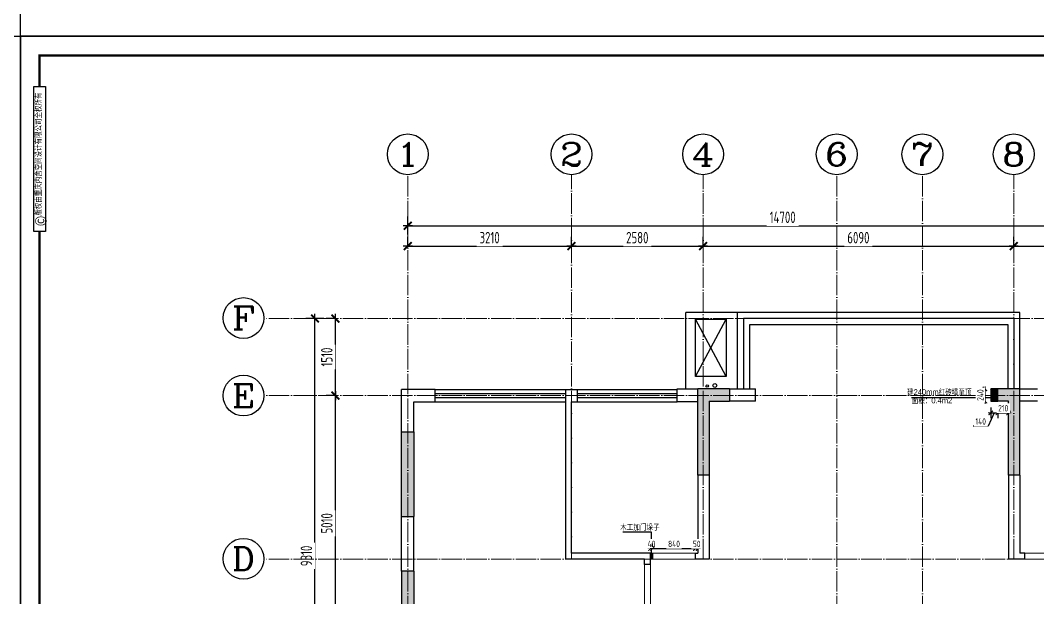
# Model space of a CAD drawing. Header units: inches. Extents: x 600 to 250244, y -404780 to 1000.
# Drawn here: x 123107 to 143053, y -280931 to -269611 of the extents above; entities that cross this region are included whole.
import ezdxf
from ezdxf.enums import TextEntityAlignment as Align

# ---------------------------------------------------------------- set-up
doc = ezdxf.new("R2010")
doc.units = ezdxf.units.IN
doc.header["$MEASUREMENT"] = 0
doc.linetypes.add('DOTE', pattern=[2.42, 2, -0.2, 0.02, -0.2])
for name, color, linetype in [('15开关布置图-YJ', 2, 'Continuous'), ('AXIS', 1, 'Continuous'), ('AXIS_TEXT', 7, 'Continuous'), ('A图框', 7, 'Continuous'), ('D-ARCHI', 250, 'Continuous'), ('EVH 立面填充', 8, 'Continuous'), ('IBS-003-建筑窗框', 3, 'Continuous'), ('IBS-182-原建筑非承重墙', 150, 'Continuous'), ('IBS-195-新建轻质砖墙', 195, 'Continuous'), ('IBS-200-原建筑承重墙柱', 200, 'Continuous'), ('IBS-250-轻质砖隔墙填充', 250, 'Continuous'), ('IBS-63-原建筑窗', 63, 'Continuous'), ('外标注', 50, 'Continuous')]:
    doc.layers.add(name, color=color, linetype=linetype)
for name, color, linetype, lineweight in [('土建拆除尺寸', 160, 'Continuous', 0), ('土建新建尺寸', 14, 'Continuous', 0), ('天棚材质标注', 2, 'Continuous', 5), ('门', 65, 'Continuous', 13)]:
    doc.layers.add(name, color=color, linetype=linetype, lineweight=lineweight)
doc.styles.add('04.YBC-外标注3.0', font='SimSun.ttf', dxfattribs={"width": 0.8, "height": 3})
doc.styles.add('_TCH_AXIS', font='COMPLEX', dxfattribs={"bigfont": 'GBCBIG'})
doc.styles.add('COMPLEX', font='COMPLEX')
doc.styles.add('HBA-DIMT', font='ARCHS.SHX', dxfattribs={"width": 0.8})
doc.styles.add('宋体', font='SimSun.ttf', dxfattribs={"width": 0.8})
doc.dimstyles.new('HBA_40', dxfattribs={"dimscale": 50, "dimtxt": 2.5, "dimasz": 0.1, "dimexe": 2, "dimexo": 2.5, "dimgap": 0.6, "dimtad": 1, "dimdec": 0, "dimrnd": 5, "dimzin": 0, "dimtxsty": 'HBA-DIMT', "dimblk": 'HBA_DIMENSION_TICK', "dimblk1": 'HBA_DIMENSION_TICK', "dimblk2": 'HBA_DIMENSION_TICK', "dimcen": 0.125, "dimclrd": 44, "dimclre": 44, "dimclrt": 2, "dimadec": 0, "dimazin": 0, "dimtfac": 1, "dimtdec": 0, "dimtix": 1, "dimtmove": 1, "dimatfit": 3, "dimldrblk": 'HBA_Leader_Dot', "dimfxl": 0, "dimtvp": 1, "dimtfill": 1, "dimtolj": 1, "dimtzin": 0, "dimarcsym": 0})

# ---------------------------------------------------------------- blocks, each defined once
blk = doc.blocks.new('HBA_DIMENSION_TICK')
at = {"color": 0, "linetype": 'ByBlock'}
for p, q in [((-10, 0), (0, 0)), ((0, 0), (10, 0))]:
    blk.add_line(p, q, dxfattribs=at)
at = {"color": 50, "linetype": 'ByBlock'}
blk.add_solid([(-10, -7), (-7, -10), (7, 10), (10, 7)], dxfattribs=at)
blk = doc.blocks.new('*D193')
at = {"layer": 'Defpoints', "color": 0, "transparency": 16777216}
for p in [(133913, -274038), (130703, -274263), (133913, -274263)]:
    blk.add_point(p, dxfattribs=at)
at = {"layer": '外标注', "color": 44, "lineweight": -2, "transparency": 16777216}
for p, q in [((130703, -274038), (130703, -273858)), ((130712, -274038), (133904, -274038)), ((133913, -274038), (133913, -273858))]:
    blk.add_line(p, q, dxfattribs=at)
at = {"layer": '外标注', "color": 44, "lineweight": -2, "transparency": 16777216, "xscale": 9, "yscale": 9, "zscale": 9, "rotation": 180}
blk.add_blockref('HBA_DIMENSION_TICK', (130703, -274038), dxfattribs=at)
at = {"layer": '外标注', "color": 44, "lineweight": -2, "transparency": 16777216, "xscale": 9, "yscale": 9, "zscale": 9}
blk.add_blockref('HBA_DIMENSION_TICK', (133913, -274038), dxfattribs=at)
at = {"layer": '外标注', "color": 2, "transparency": 16777216, "insert": (132308, -273872), "char_height": 225, "attachment_point": 5, "style": 'HBA-DIMT', "bg_fill": 3, "box_fill_scale": 1.25, "bg_fill_color": 256, "bg_fill_true_color": 13158600, "bg_fill_transparency": 0}
blk.add_mtext('\\A1;3210', dxfattribs=at)
blk = doc.blocks.new('HBA_Leader_Dot')
at = {"color": 0, "linetype": 'ByBlock'}
blk.add_line((-5, 0), (-10, 0), dxfattribs=at)
at = {"color": 0, "linetype": 'ByBlock', "const_width": 5}
blk.add_lwpolyline([(-2.5, 0, 1), (2.5, 0, 1)], format="xyb", close=True, dxfattribs=at)
blk = doc.blocks.new('*D194')
at = {"layer": 'Defpoints', "color": 0, "transparency": 16777216}
for p in [(136493, -274038), (133913, -274263), (136493, -274263)]:
    blk.add_point(p, dxfattribs=at)
at = {"layer": '外标注', "color": 44, "lineweight": -2, "transparency": 16777216}
for p, q in [((133913, -274038), (133913, -273858)), ((133922, -274038), (136484, -274038)), ((136493, -274038), (136493, -273858))]:
    blk.add_line(p, q, dxfattribs=at)
at = {"layer": '外标注', "color": 44, "lineweight": -2, "transparency": 16777216, "xscale": 9, "yscale": 9, "zscale": 9, "rotation": 180}
blk.add_blockref('HBA_DIMENSION_TICK', (133913, -274038), dxfattribs=at)
at = {"layer": '外标注', "color": 44, "lineweight": -2, "transparency": 16777216, "xscale": 9, "yscale": 9, "zscale": 9}
blk.add_blockref('HBA_DIMENSION_TICK', (136493, -274038), dxfattribs=at)
at = {"layer": '外标注', "color": 2, "transparency": 16777216, "insert": (135203, -273872), "char_height": 225, "attachment_point": 5, "style": 'HBA-DIMT', "bg_fill": 3, "box_fill_scale": 1.25, "bg_fill_color": 256, "bg_fill_true_color": 13158600, "bg_fill_transparency": 0}
blk.add_mtext('\\A1;2580', dxfattribs=at)
blk = doc.blocks.new('*D195')
at = {"layer": 'Defpoints', "color": 0, "transparency": 16777216}
for p in [(142583, -274038), (136493, -274263), (142583, -274263)]:
    blk.add_point(p, dxfattribs=at)
at = {"layer": '外标注', "color": 44, "lineweight": -2, "transparency": 16777216}
for p, q in [((136493, -274038), (136493, -273858)), ((136502, -274038), (142574, -274038)), ((142583, -274038), (142583, -273858))]:
    blk.add_line(p, q, dxfattribs=at)
at = {"layer": '外标注', "color": 44, "lineweight": -2, "transparency": 16777216, "xscale": 9, "yscale": 9, "zscale": 9, "rotation": 180}
blk.add_blockref('HBA_DIMENSION_TICK', (136493, -274038), dxfattribs=at)
at = {"layer": '外标注', "color": 44, "lineweight": -2, "transparency": 16777216, "xscale": 9, "yscale": 9, "zscale": 9}
blk.add_blockref('HBA_DIMENSION_TICK', (142583, -274038), dxfattribs=at)
at = {"layer": '外标注', "color": 2, "transparency": 16777216, "insert": (139538, -273872), "char_height": 225, "attachment_point": 5, "style": 'HBA-DIMT', "bg_fill": 3, "box_fill_scale": 1.25, "bg_fill_color": 256, "bg_fill_true_color": 13158600, "bg_fill_transparency": 0}
blk.add_mtext('\\A1;6090', dxfattribs=at)
blk = doc.blocks.new('*D196')
at = {"layer": 'Defpoints', "color": 0, "transparency": 16777216}
for p in [(145403, -274038), (142583, -274263), (145403, -274263)]:
    blk.add_point(p, dxfattribs=at)
at = {"layer": '外标注', "color": 44, "lineweight": -2, "transparency": 16777216}
for p, q in [((142583, -274038), (142583, -273858)), ((142592, -274038), (145394, -274038)), ((145403, -274038), (145403, -273858))]:
    blk.add_line(p, q, dxfattribs=at)
at = {"layer": '外标注', "color": 44, "lineweight": -2, "transparency": 16777216, "xscale": 9, "yscale": 9, "zscale": 9, "rotation": 180}
blk.add_blockref('HBA_DIMENSION_TICK', (142583, -274038), dxfattribs=at)
at = {"layer": '外标注', "color": 44, "lineweight": -2, "transparency": 16777216, "xscale": 9, "yscale": 9, "zscale": 9}
blk.add_blockref('HBA_DIMENSION_TICK', (145403, -274038), dxfattribs=at)
at = {"layer": '外标注', "color": 2, "transparency": 16777216, "insert": (143993, -273872), "char_height": 225, "attachment_point": 5, "style": 'HBA-DIMT', "bg_fill": 3, "box_fill_scale": 1.25, "bg_fill_color": 256, "bg_fill_true_color": 13158600, "bg_fill_transparency": 0}
blk.add_mtext('\\A1;2820', dxfattribs=at)
blk = doc.blocks.new('*D197')
at = {"layer": 'Defpoints', "color": 0, "transparency": 16777216}
for p in [(145403, -273638), (130703, -274038), (145403, -274038)]:
    blk.add_point(p, dxfattribs=at)
at = {"layer": '外标注', "color": 44, "lineweight": -2, "transparency": 16777216}
for p, q in [((130703, -273813), (130703, -273458)), ((130712, -273638), (145394, -273638)), ((145403, -273813), (145403, -273458))]:
    blk.add_line(p, q, dxfattribs=at)
at = {"layer": '外标注', "color": 44, "lineweight": -2, "transparency": 16777216, "xscale": 9, "yscale": 9, "zscale": 9, "rotation": 180}
blk.add_blockref('HBA_DIMENSION_TICK', (130703, -273638), dxfattribs=at)
at = {"layer": '外标注', "color": 44, "lineweight": -2, "transparency": 16777216, "xscale": 9, "yscale": 9, "zscale": 9}
blk.add_blockref('HBA_DIMENSION_TICK', (145403, -273638), dxfattribs=at)
at = {"layer": '外标注', "color": 2, "transparency": 16777216, "insert": (138053, -273472), "char_height": 225, "attachment_point": 5, "style": 'HBA-DIMT', "bg_fill": 3, "box_fill_scale": 1.25, "bg_fill_color": 256, "bg_fill_true_color": 13158600, "bg_fill_transparency": 0}
blk.add_mtext('\\A1;14700', dxfattribs=at)
blk = doc.blocks.new('*D200')
at = {"layer": 'Defpoints', "color": 0, "transparency": 16777216}
for p in [(129283, -276969), (129484, -276969), (129484, -281979)]:
    blk.add_point(p, dxfattribs=at)
at = {"layer": '外标注', "color": 44, "lineweight": -2, "transparency": 16777216}
for p, q in [((129283, -276969), (129103, -276969)), ((129283, -281970), (129283, -276978)), ((129283, -281979), (129103, -281979))]:
    blk.add_line(p, q, dxfattribs=at)
at = {"layer": '外标注', "color": 44, "lineweight": -2, "transparency": 16777216, "xscale": 9, "yscale": 9, "zscale": 9}
for p, rotation in [((129283, -276969), 90), ((129283, -281979), 270)]:
    blk.add_blockref('HBA_DIMENSION_TICK', p, dxfattribs=dict(at, rotation=rotation))
at = {"layer": '外标注', "color": 2, "transparency": 16777216, "insert": (129116, -279474), "char_height": 225, "attachment_point": 5, "rotation": 90, "style": 'HBA-DIMT', "bg_fill": 3, "box_fill_scale": 1.25, "bg_fill_color": 256, "bg_fill_true_color": 13158600, "bg_fill_transparency": 0}
blk.add_mtext('\\A1;5010', dxfattribs=at)
blk = doc.blocks.new('*D201')
at = {"layer": 'Defpoints', "color": 0, "transparency": 16777216}
for p in [(129283, -275458), (129484, -275458), (129484, -276969)]:
    blk.add_point(p, dxfattribs=at)
at = {"layer": '外标注', "color": 44, "lineweight": -2, "transparency": 16777216}
for p, q in [((129283, -275458), (129103, -275458)), ((129283, -276960), (129283, -275467)), ((129283, -276969), (129103, -276969))]:
    blk.add_line(p, q, dxfattribs=at)
at = {"layer": '外标注', "color": 44, "lineweight": -2, "transparency": 16777216, "xscale": 9, "yscale": 9, "zscale": 9}
for p, rotation in [((129283, -275458), 90), ((129283, -276969), 270)]:
    blk.add_blockref('HBA_DIMENSION_TICK', p, dxfattribs=dict(at, rotation=rotation))
at = {"layer": '外标注', "color": 2, "transparency": 16777216, "insert": (129116, -276213), "char_height": 225, "attachment_point": 5, "rotation": 90, "style": 'HBA-DIMT', "bg_fill": 3, "box_fill_scale": 1.25, "bg_fill_color": 256, "bg_fill_true_color": 13158600, "bg_fill_transparency": 0}
blk.add_mtext('\\A1;1510', dxfattribs=at)
blk = doc.blocks.new('*D202')
at = {"layer": 'Defpoints', "color": 0, "transparency": 16777216}
for p in [(128883, -275458), (129283, -275458), (129283, -284767)]:
    blk.add_point(p, dxfattribs=at)
at = {"layer": '外标注', "color": 44, "lineweight": -2, "transparency": 16777216}
for p, q in [((129058, -275458), (128703, -275458)), ((128883, -284758), (128883, -275467)), ((129058, -284767), (128703, -284767))]:
    blk.add_line(p, q, dxfattribs=at)
at = {"layer": '外标注', "color": 44, "lineweight": -2, "transparency": 16777216, "xscale": 9, "yscale": 9, "zscale": 9}
for p, rotation in [((128883, -275458), 90), ((128883, -284767), 270)]:
    blk.add_blockref('HBA_DIMENSION_TICK', p, dxfattribs=dict(at, rotation=rotation))
at = {"layer": '外标注', "color": 2, "transparency": 16777216, "insert": (128716, -280113), "char_height": 225, "attachment_point": 5, "rotation": 90, "style": 'HBA-DIMT', "bg_fill": 3, "box_fill_scale": 1.25, "bg_fill_color": 256, "bg_fill_true_color": 13158600, "bg_fill_transparency": 0}
blk.add_mtext('\\A1;9310', dxfattribs=at)
blk = doc.blocks.new('_AXISO')
blk.add_circle((0, 0), 0.5)
at = {"layer": 'AXIS_TEXT', "style": 'COMPLEX', "width": 1.041667}
blk.add_attdef('A', text='', height=0.56, dxfattribs=at).set_placement((-0.25, -0.28), (0.25, -0.28), align=Align.FIT)
blk = doc.blocks.new('gegeg')
at = {"layer": 'A图框'}
for points in [[(162587, -39218), (162587, -60008), (133187, -60008), (133187, -39218)], [(133431, -40125), (133643, -40125), (133643, -42755), (133431, -42755)]]:
    blk.add_lwpolyline(points, close=True, dxfattribs=at)
at = {"layer": 'A图框', "const_width": 42}
for points in [[(133537, -40125), (133537, -39568), (162237, -39568), (162237, -57908)], [(133537, -57908), (133537, -42755)]]:
    blk.add_lwpolyline(points, dxfattribs=at)
at = {"layer": 'A图框', "rotation": 90, "style": '04.YBC-外标注3.0'}
for s, insert, char_height, width, attachment_point in [('版权由重庆内舍空间设计有限公司全权所有', (133460, -42471), 105, 2420.6, 1), ('©', (133559, -42567), 210, 191.34, 5)]:
    blk.add_mtext(s, dxfattribs=dict(at, insert=insert, char_height=char_height, width=width, attachment_point=attachment_point))
blk = doc.blocks.new('*D205')
at = {"layer": 'Defpoints', "color": 0, "transparency": 16777216}
for p in [(142133, -277079), (142273, -277079), (142273, -277309)]:
    blk.add_point(p, dxfattribs=at)
at = {"layer": '天棚材质标注', "color": 44, "lineweight": -2, "transparency": 16777216}
for p, q in [((142133, -277204), (142133, -277409)), ((142273, -277204), (142273, -277409)), ((142203, -277309), (142085, -277570)), ((142138, -277309), (142268, -277309)), ((142085, -277570), (141787, -277570))]:
    blk.add_line(p, q, dxfattribs=at)
at = {"layer": '天棚材质标注', "color": 44, "lineweight": -2, "transparency": 16777216, "xscale": 5, "yscale": 5, "zscale": 5}
blk.add_blockref('HBA_DIMENSION_TICK', (142273, -277309), dxfattribs=at)
at = {"layer": '天棚材质标注', "color": 2, "transparency": 16777216, "insert": (141936, -277477), "char_height": 125, "attachment_point": 5, "style": 'HBA-DIMT', "bg_fill": 3, "box_fill_scale": 1.25, "bg_fill_color": 256, "bg_fill_true_color": 13158600, "bg_fill_transparency": 0}
blk.add_mtext('\\A1;140', dxfattribs=at)
at = {"layer": '天棚材质标注', "color": 44, "lineweight": -2, "transparency": 16777216, "xscale": 5, "yscale": 5, "zscale": 5, "rotation": 180}
blk.add_blockref('HBA_DIMENSION_TICK', (142133, -277309), dxfattribs=at)
blk = doc.blocks.new('*D206')
at = {"layer": '天棚材质标注', "color": 44, "lineweight": -2, "transparency": 16777216}
for p, q in [((142273, -277204), (142273, -277409)), ((142483, -277184), (142483, -277209)), ((142268, -277309), (142263, -277309)), ((142273, -277309), (142483, -277309)), ((142488, -277309), (142493, -277309))]:
    blk.add_line(p, q, dxfattribs=at)
at = {"layer": '天棚材质标注', "color": 44, "lineweight": -2, "transparency": 16777216, "xscale": 5, "yscale": 5, "zscale": 5}
blk.add_blockref('HBA_DIMENSION_TICK', (142273, -277309), dxfattribs=at)
at = {"layer": '天棚材质标注', "color": 44, "lineweight": -2, "transparency": 16777216, "xscale": 5, "yscale": 5, "zscale": 5, "rotation": 180}
blk.add_blockref('HBA_DIMENSION_TICK', (142483, -277309), dxfattribs=at)
at = {"layer": '天棚材质标注', "color": 2, "transparency": 16777216, "insert": (142378, -277217), "char_height": 125, "attachment_point": 5, "style": 'HBA-DIMT', "bg_fill": 3, "box_fill_scale": 1.25, "bg_fill_color": 256, "bg_fill_true_color": 13158600, "bg_fill_transparency": 0}
blk.add_mtext('\\A1;210', dxfattribs=at)
at = {"layer": 'Defpoints', "color": 0, "transparency": 16777216}
for p in [(142273, -277079), (142483, -277309), (142483, -277309)]:
    blk.add_point(p, dxfattribs=at)
blk = doc.blocks.new('*D207')
at = {"layer": 'Defpoints', "color": 0, "transparency": 16777216}
for p in [(142133, -276839), (142133, -277079)]:
    blk.add_point(p, dxfattribs=at)
at = {"layer": '土建拆除尺寸', "color": 44, "lineweight": -2, "transparency": 16777216}
for p, q in [((142008, -276839), (141921, -276839)), ((142021, -276834), (142021, -276829)), ((142021, -277079), (142021, -276839)), ((142008, -277079), (141921, -277079)), ((142021, -277084), (142021, -277089))]:
    blk.add_line(p, q, dxfattribs=at)
at = {"layer": '土建拆除尺寸', "color": 44, "lineweight": -2, "transparency": 16777216, "xscale": 5, "yscale": 5, "zscale": 5}
for p, rotation in [((142021, -276839), 270), ((142021, -277079), 90)]:
    blk.add_blockref('HBA_DIMENSION_TICK', p, dxfattribs=dict(at, rotation=rotation))
at = {"layer": '土建拆除尺寸', "color": 2, "transparency": 16777216, "insert": (141929, -276959), "char_height": 125, "attachment_point": 5, "rotation": 90, "style": 'HBA-DIMT', "bg_fill": 3, "box_fill_scale": 1.25, "bg_fill_color": 256, "bg_fill_true_color": 13158600, "bg_fill_transparency": 0}
blk.add_mtext('\\A1;240', dxfattribs=at)
at = {"layer": 'Defpoints', "color": 0, "transparency": 16777216}
blk.add_point((142021, -276839), dxfattribs=at)
blk = doc.blocks.new('*D301')
at = {"layer": '天棚材质标注', "color": 44, "lineweight": -2, "transparency": 16777216}
for p, q in [((135458, -279969), (135453, -279969)), ((135463, -279934), (135463, -279869)), ((135463, -279969), (135503, -279969)), ((135503, -279934), (135503, -279869)), ((135508, -279969), (135513, -279969))]:
    blk.add_line(p, q, dxfattribs=at)
at = {"layer": '天棚材质标注', "color": 44, "lineweight": -2, "transparency": 16777216, "xscale": 5, "yscale": 5, "zscale": 5}
blk.add_blockref('HBA_DIMENSION_TICK', (135463, -279969), dxfattribs=at)
at = {"layer": '天棚材质标注', "color": 44, "lineweight": -2, "transparency": 16777216, "xscale": 5, "yscale": 5, "zscale": 5, "rotation": 180}
blk.add_blockref('HBA_DIMENSION_TICK', (135503, -279969), dxfattribs=at)
at = {"layer": '天棚材质标注', "color": 2, "transparency": 16777216, "insert": (135483, -279877), "char_height": 125, "attachment_point": 5, "style": 'HBA-DIMT', "bg_fill": 3, "box_fill_scale": 1.25, "bg_fill_color": 256, "bg_fill_true_color": 13158600, "bg_fill_transparency": 0}
blk.add_mtext('\\A1;40', dxfattribs=at)
at = {"layer": 'Defpoints', "color": 0, "transparency": 16777216}
for p in [(135503, -279969), (135463, -280059), (135503, -280059)]:
    blk.add_point(p, dxfattribs=at)
blk = doc.blocks.new('*D302')
at = {"layer": 'Defpoints', "color": 0, "transparency": 16777216}
for p in [(136343, -279969), (135503, -280059), (136343, -280059)]:
    blk.add_point(p, dxfattribs=at)
at = {"layer": '天棚材质标注', "color": 44, "lineweight": -2, "transparency": 16777216}
for p, q in [((135503, -279934), (135503, -279869)), ((135508, -279969), (136338, -279969)), ((136343, -279934), (136343, -279869))]:
    blk.add_line(p, q, dxfattribs=at)
at = {"layer": '天棚材质标注', "color": 44, "lineweight": -2, "transparency": 16777216, "xscale": 5, "yscale": 5, "zscale": 5, "rotation": 180}
blk.add_blockref('HBA_DIMENSION_TICK', (135503, -279969), dxfattribs=at)
at = {"layer": '天棚材质标注', "color": 44, "lineweight": -2, "transparency": 16777216, "xscale": 5, "yscale": 5, "zscale": 5}
blk.add_blockref('HBA_DIMENSION_TICK', (136343, -279969), dxfattribs=at)
at = {"layer": '天棚材质标注', "color": 2, "transparency": 16777216, "insert": (135923, -279877), "char_height": 125, "attachment_point": 5, "style": 'HBA-DIMT', "bg_fill": 3, "box_fill_scale": 1.25, "bg_fill_color": 256, "bg_fill_true_color": 13158600, "bg_fill_transparency": 0}
blk.add_mtext('\\A1;840', dxfattribs=at)
blk = doc.blocks.new('*D303')
at = {"layer": '天棚材质标注', "color": 44, "lineweight": -2, "transparency": 16777216}
for p, q in [((136338, -279969), (136333, -279969)), ((136343, -279934), (136343, -279869)), ((136343, -279969), (136393, -279969)), ((136393, -279861), (136393, -279869)), ((136398, -279969), (136403, -279969))]:
    blk.add_line(p, q, dxfattribs=at)
at = {"layer": '天棚材质标注', "color": 44, "lineweight": -2, "transparency": 16777216, "xscale": 5, "yscale": 5, "zscale": 5}
blk.add_blockref('HBA_DIMENSION_TICK', (136343, -279969), dxfattribs=at)
at = {"layer": '天棚材质标注', "color": 44, "lineweight": -2, "transparency": 16777216, "xscale": 5, "yscale": 5, "zscale": 5, "rotation": 180}
blk.add_blockref('HBA_DIMENSION_TICK', (136393, -279969), dxfattribs=at)
at = {"layer": '天棚材质标注', "color": 2, "transparency": 16777216, "insert": (136368, -279877), "char_height": 125, "attachment_point": 5, "style": 'HBA-DIMT', "bg_fill": 3, "box_fill_scale": 1.25, "bg_fill_color": 256, "bg_fill_true_color": 13158600, "bg_fill_transparency": 0}
blk.add_mtext('\\A1;50', dxfattribs=at)
at = {"layer": 'Defpoints', "color": 0, "transparency": 16777216}
for p in [(136393, -279969), (136393, -279986), (136343, -280059)]:
    blk.add_point(p, dxfattribs=at)

msp = doc.modelspace()

# ---------------------------------------------------------------- hatches: boundary and pattern name
at = {"layer": 'EVH 立面填充'}
h = msp.add_hatch(color=256, dxfattribs=at)
h.dxf.hatch_style = 1
h.paths.add_polyline_path([(136613, -277078.6), (137013, -277078.6), (137013, -276838.6), (136393, -276838.6), (136393, -278528.6), (136613, -278528.6)])
h = msp.add_hatch(color=256, dxfattribs=at)
h.dxf.hatch_style = 1
h.paths.add_polyline_path([(142483, -277078.6), (142483, -278528.6), (142703, -278528.6), (142703, -276838.6), (142273, -276838.6), (142273, -277078.6)])
h = msp.add_hatch(color=256, dxfattribs=at)
h.dxf.hatch_style = 1
h.paths.add_polyline_path([(130583, -279338.6), (130823, -279338.6), (130823, -277678.6), (130583, -277678.6)])
h = msp.add_hatch(color=256, dxfattribs=at)
h.dxf.hatch_style = 1
h.paths.add_polyline_path([(130823, -281858.6), (130823, -280408.6), (130583, -280408.6), (130583, -282098.6), (131223, -282098.6), (131223, -281858.6)])
at = {"layer": 'IBS-250-轻质砖隔墙填充'}
h = msp.add_hatch(dxfattribs=at)
h.set_pattern_fill('ANSI31', color=8, scale=120)
h.paths.add_polyline_path([(142273, -276838.6), (142133, -276838.6), (142133, -276968.6), (142273, -276968.6)])
h.paths.add_polyline_path([(142273, -276968.6), (142133, -276968.6), (142133, -277078.6), (142273, -277078.6)])
h = msp.add_hatch(dxfattribs=at)
h.set_pattern_fill('ANSI31', color=8, scale=120)
h.set_pattern_definition([(45, (12824.94, -185475.79), (-10.6066017, 10.6066017), [])])
h.paths.add_polyline_path([(135463, -280178.6), (135503, -280178.6), (135503, -280058.6), (135463, -280058.6)])

# ---------------------------------------------------------------- linework, layer by layer
at = {"layer": 'IBS-003-建筑窗框', "color": 251, "ltscale": 10}
for p, q in [((142703, -275338.4), (137163, -275338.4)), ((137163, -275338.4), (137163, -276838.6)), ((142703, -276838.6), (142703, -275338.4)), ((142473, -275578.4), (137403, -275578.4)), ((137403, -275578.4), (137403, -276838.6)), ((142473, -276838.6), (142473, -275578.4)), ((131243, -276847.6), (133803, -276847.6)), ((134023, -276848.6), (135983, -276848.6)), ((131243, -277088.6), (133803, -277088.6)), ((134023, -277088.6), (135983, -277088.6))]:
    msp.add_line(p, q, dxfattribs=at)
at = {"layer": 'IBS-182-原建筑非承重墙'}
for p, q in [((136153, -276838.6), (136153, -275338.4)), ((137163, -275338.4), (136153, -275338.4)), ((136345.1, -276592.3), (136943.2, -275473.5)), ((136943.2, -276592.3), (136345.1, -275473.5)), ((135983, -277088.6), (135983, -276838.6)), ((135983, -276838.6), (136393, -276838.6)), ((137013, -276838.6), (137523, -276838.6)), ((137523, -277078.6), (137523, -276838.6)), ((142703, -276838.6), (143053, -276838.6)), ((131243, -276847.6), (130583, -276847.6)), ((130583, -277678.6), (130583, -276848.6)), ((131243, -277088.6), (131243, -276847.6)), ((133803, -276847.6), (134023, -276847.6)), ((133803, -280178.6), (133803, -276848.6)), ((134023, -276847.6), (134023, -277088.6)), ((130823, -277678.6), (130823, -277088.6)), ((130823, -277088.6), (131243, -277088.6)), ((133913, -280058.6), (133913, -277088.6)), ((133913, -277088.6), (134023, -277088.6)), ((136393, -277088.6), (135983, -277088.6)), ((137523, -277078.6), (137013, -277078.6)), ((143053, -277078.6), (142703, -277078.6)), ((136393, -278528.6), (136393, -280058.6)), ((136613, -278528.6), (136613, -280178.6)), ((142483, -278528.6), (142483, -280178.6)), ((142703, -278528.6), (142703, -280058.6)), ((130583, -280408.6), (130583, -279338.6)), ((130823, -280408.6), (130823, -279338.6)), ((135343, -280178.6), (133803, -280178.6)), ((135463, -280058.6), (133913, -280058.6)), ((135343, -280278.6), (135343, -280178.6)), ((135463, -280278.6), (135463, -280058.6)), ((136343, -280178.6), (136343, -280058.6)), ((136343, -280058.6), (136393, -280058.6)), ((136613, -280178.6), (136343, -280178.6)), ((142803, -280178.6), (142483, -280178.6)), ((142803, -280058.6), (142703, -280058.6)), ((142803, -280178.6), (142803, -280058.6)), ((135463, -280278.6), (135343, -280278.6))]:
    msp.add_line(p, q, dxfattribs=at)
msp.add_lwpolyline([(136345.1, -275473.5), (136943.2, -275473.5), (136943.2, -276592.3), (136345.1, -276592.3)], close=True, dxfattribs=at)
for centre, radius in [((136575.2, -276780.7), 25), ((136724.2, -276772.1), 37.5)]:
    msp.add_circle(centre, radius, dxfattribs=at)
at = {"layer": 'IBS-195-新建轻质砖墙'}
for points in [[(142273, -276838.6), (142133, -276838.6), (142133, -277078.6), (142273, -277078.6)], [(135463, -280058.6), (135503, -280058.6), (135503, -280178.6), (135463, -280178.6)]]:
    msp.add_lwpolyline(points, close=True, dxfattribs=at)
at = {"layer": 'IBS-200-原建筑承重墙柱', "ltscale": 0.02}
for p, q in [((136393, -278528.6), (136393, -276838.6)), ((137013, -276838.6), (136393, -276838.6)), ((137013, -276838.6), (137013, -277078.6)), ((142273, -277078.6), (142273, -276838.6)), ((142703, -276838.6), (142273, -276838.6)), ((142703, -278528.6), (142703, -276838.6)), ((136613, -277078.6), (136613, -278528.6)), ((136613, -277078.6), (137013, -277078.6)), ((142483, -277078.6), (142273, -277078.6)), ((142483, -278528.6), (142483, -277078.6)), ((130583, -277678.6), (130823, -277678.6)), ((130583, -279338.6), (130583, -277678.6)), ((130823, -277678.6), (130823, -279338.6)), ((136613, -278528.6), (136393, -278528.6)), ((142703, -278528.6), (142483, -278528.6)), ((130583, -279338.6), (130823, -279338.6)), ((130823, -280408.6), (130583, -280408.6)), ((130583, -280408.6), (130583, -282098.6)), ((130823, -280408.6), (130823, -281858.6))]:
    msp.add_line(p, q, dxfattribs=at)
at = {"layer": 'IBS-63-原建筑窗'}
for p, q in [((142593, -275458.4), (137283, -275458.4)), ((137283, -275458.4), (137283, -276838.6)), ((142593, -276838.6), (142593, -275458.4)), ((131243, -276927.6), (133803, -276927.6)), ((131243, -277008.6), (133803, -277008.6)), ((134023, -276928.6), (135983, -276928.6)), ((134023, -277008.6), (135983, -277008.6))]:
    msp.add_line(p, q, dxfattribs=at)
at = {"layer": '门', "color": 8, "lineweight": 5}
for points in [[(135463, -280058.6), (136343, -280058.6), (136343, -280178.6), (135463, -280178.6)], [(142803, -280058.6), (143683, -280058.6), (143683, -280178.6), (142803, -280178.6)], [(135342.7, -281158.6), (135463, -281158.6), (135463, -280278.6), (135342.7, -280278.6)]]:
    msp.add_lwpolyline(points, close=True, dxfattribs=at)

# ---------------------------------------------------------------- block references
at = {"layer": '15开关布置图-YJ', "color": 2}
for p, xscale, yscale, zscale in [((-20879.2, -205051), 1.081083904073584, 1.081083904073584, 1.081083904073584), ((-52664.3, -227526.4), 1.081091401797356, 1.081091401797356, 1.081091401797356)]:
    msp.add_blockref('gegeg', p, dxfattribs=dict(at, xscale=xscale, yscale=yscale, zscale=zscale))
at = {"layer": 'AXIS'}
ref = msp.add_blockref('_AXISO', (130703, -272238.4), dxfattribs=dict(at, xscale=800, yscale=800, zscale=800))
ref.add_attrib('A', '1', dxfattribs={"layer": 'AXIS_TEXT', "height": 452.5, "style": '_TCH_AXIS', "width": 2.333333}).set_placement((130476.7, -272464.7), (130929.3, -272464.7), align=Align.FIT)
ref = msp.add_blockref('_AXISO', (133913, -272238.4), dxfattribs=dict(at, xscale=800, yscale=800, zscale=800))
ref.add_attrib('A', '2', dxfattribs={"layer": 'AXIS_TEXT', "height": 452.5, "style": '_TCH_AXIS', "width": 1.5}).set_placement((133686.7, -272464.7), (134139.3, -272464.7), align=Align.FIT)
ref = msp.add_blockref('_AXISO', (136493, -272238.4), dxfattribs=dict(at, xscale=800, yscale=800, zscale=800))
ref.add_attrib('A', '4', dxfattribs={"layer": 'AXIS_TEXT', "height": 452.5, "style": '_TCH_AXIS', "width": 1.3125}).set_placement((136266.7, -272464.7), (136719.3, -272464.7), align=Align.FIT)
ref = msp.add_blockref('_AXISO', (139112.7, -272238.4), dxfattribs=dict(at, xscale=800, yscale=800, zscale=800))
ref.add_attrib('A', '6', dxfattribs={"layer": 'AXIS_TEXT', "height": 452.5, "style": '_TCH_AXIS', "width": 1.5}).set_placement((138886.4, -272464.7), (139339, -272464.7), align=Align.FIT)
ref = msp.add_blockref('_AXISO', (140792.7, -272238.4), dxfattribs=dict(at, xscale=800, yscale=800, zscale=800))
ref.add_attrib('A', '7', dxfattribs={"layer": 'AXIS_TEXT', "height": 452.5, "style": '_TCH_AXIS', "width": 1.5}).set_placement((140566.4, -272464.7), (141019, -272464.7), align=Align.FIT)
ref = msp.add_blockref('_AXISO', (142583, -272238.4), dxfattribs=dict(at, xscale=800, yscale=800, zscale=800))
ref.add_attrib('A', '8', dxfattribs={"layer": 'AXIS_TEXT', "height": 452.5, "style": '_TCH_AXIS', "width": 1.5}).set_placement((142356.7, -272464.7), (142809.3, -272464.7), align=Align.FIT)
ref = msp.add_blockref('_AXISO', (127483.1, -275448.4), dxfattribs=dict(at, xscale=800, yscale=800, zscale=800))
ref.add_attrib('A', 'F', dxfattribs={"layer": 'AXIS_TEXT', "height": 452.5, "style": '_TCH_AXIS', "width": 1.3125}).set_placement((127256.8, -275674.7), (127709.4, -275674.7), align=Align.FIT)
ref = msp.add_blockref('_AXISO', (127483, -276968.6), dxfattribs=dict(at, xscale=800, yscale=800, zscale=800))
ref.add_attrib('A', 'E', dxfattribs={"layer": 'AXIS_TEXT', "height": 452.5, "style": '_TCH_AXIS', "width": 1.3125}).set_placement((127256.7, -277194.9), (127709.3, -277194.9), align=Align.FIT)
ref = msp.add_blockref('_AXISO', (127483, -280168.4), dxfattribs=dict(at, xscale=800, yscale=800, zscale=800))
ref.add_attrib('A', 'D', dxfattribs={"layer": 'AXIS_TEXT', "height": 452.5, "style": '_TCH_AXIS', "width": 1.235294}).set_placement((127256.7, -280394.7), (127709.3, -280394.7), align=Align.FIT)

# ---------------------------------------------------------------- texts
at = {"layer": '土建新建尺寸', "lineweight": 0, "char_height": 115, "width": 1304.126, "style": '宋体'}
for s, insert, attachment_point in [('{\\fArial Unicode MS|b0|i0|c134|p0;建\\fArial Unicode MS|b0|i0|c0|p0;240mm\\fArial Unicode MS|b0|i0|c134|p0;红砖墙至顶}', (141756, -276842.4), 3), ('{\\fArial Unicode MS|b0|i0|c134|p0;面积：\\fArial Unicode MS|b0|i0|c0|p0;0.4\\fArial Unicode MS|b0|i0|c134|p0;m2}', (140582.6, -277007), 1), ('{\\fArial Unicode MS|b0|i0|c134|p0;木工加门垛子}', (134868.1, -279490.9), 1)]:
    msp.add_mtext(s, dxfattribs=dict(at, insert=insert, attachment_point=attachment_point))

# ---------------------------------------------------------------- dimensions: what is measured, and where the dimension line sits
at = {"layer": '外标注'}
dim = msp.add_linear_dim(base=(133913, -274038.4), p1=(130703, -274263), p2=(133913, -274263), dimstyle='HBA_40', override={"dimscale": 90, "dimfxl": 200, "dimfxlon": 1}, dxfattribs=at)
dim.commit()
dim.dimension.update_dxf_attribs({"geometry": '*D193', "text_midpoint": (132308, -273871.9)})
dim = msp.add_linear_dim(base=(129283, -276968.6), p1=(129484.1, -281978.6), p2=(129484.1, -276968.6), angle=270, dimstyle='HBA_40', override={"dimscale": 90, "dimfxl": 200, "dimfxlon": 1}, dxfattribs=at)
dim.commit()
dim.dimension.update_dxf_attribs({"geometry": '*D200', "text_midpoint": (129116.5, -279473.6)})

# ---------------------------------------------------------------- leaders
at = {"layer": '土建新建尺寸'}
for points in [[(142181.4, -277009.6), (140576.3, -277009.6)], [(135483, -280118.6), (135483, -279649.6), (134921, -279649.6)]]:
    msp.add_leader(points, dimstyle='HBA_40', override={"dimtad": 0, "dimfxl": 5, "dimfxlon": 1}, dxfattribs=at)

# ---------------------------------------------------------------- next in the draw order: dimensions: what is measured, and where the dimension line sits
at = {"layer": '外标注'}
dim = msp.add_linear_dim(base=(136493, -274038.4), p1=(133913, -274263), p2=(136493, -274263), dimstyle='HBA_40', override={"dimscale": 90, "dimfxl": 200, "dimfxlon": 1}, dxfattribs=at)
dim.commit()
dim.dimension.update_dxf_attribs({"geometry": '*D194', "text_midpoint": (135203, -273871.9)})
dim = msp.add_linear_dim(base=(129283, -275458.4), p1=(129484.1, -276968.6), p2=(129484.1, -275458.4), angle=270, dimstyle='HBA_40', override={"dimscale": 90, "dimfxl": 200, "dimfxlon": 1}, dxfattribs=at)
dim.commit()
dim.dimension.update_dxf_attribs({"geometry": '*D201', "text_midpoint": (129116.5, -276213.5)})

# ---------------------------------------------------------------- next in the draw order: dimensions: what is measured, and where the dimension line sits
dim = msp.add_linear_dim(base=(142583, -274038.4), p1=(136493, -274263), p2=(142583, -274263), dimstyle='HBA_40', override={"dimscale": 90, "dimfxl": 200, "dimfxlon": 1}, dxfattribs=at)
dim.commit()
dim.dimension.update_dxf_attribs({"geometry": '*D195', "text_midpoint": (139538, -273871.9)})
dim = msp.add_linear_dim(base=(128883, -275458.4), p1=(129283, -284767), p2=(129283, -275458.4), angle=90, dimstyle='HBA_40', override={"dimscale": 90, "dimfxl": 200, "dimfxlon": 1}, dxfattribs=at)
dim.commit()
dim.dimension.update_dxf_attribs({"geometry": '*D202', "text_midpoint": (128716.5, -280112.7)})

# ---------------------------------------------------------------- next in the draw order: linework, layer by layer
at = {"layer": 'D-ARCHI', "color": 251, "linetype": 'DOTE', "lineweight": 5, "ltscale": 200}
for p, q in [((148223, -275458.4), (127895.7, -275458.4)), ((148223, -276968.6), (127883, -276968.6)), ((148223, -280178.6), (127895.7, -280178.6))]:
    msp.add_line(p, q, dxfattribs=at)

# ---------------------------------------------------------------- next in the draw order: dimensions: what is measured, and where the dimension line sits
at = {"layer": '外标注'}
dim = msp.add_linear_dim(base=(145403, -274038.4), p1=(142583, -274263), p2=(145403, -274263), dimstyle='HBA_40', override={"dimscale": 90, "dimfxl": 200, "dimfxlon": 1}, dxfattribs=at)
dim.commit()
dim.dimension.update_dxf_attribs({"geometry": '*D196', "text_midpoint": (143993, -273871.9)})

# ---------------------------------------------------------------- next in the draw order: dimensions: what is measured, and where the dimension line sits
dim = msp.add_linear_dim(base=(145403, -273638.4), p1=(130703, -274038.4), p2=(145403, -274038.4), dimstyle='HBA_40', override={"dimscale": 90, "dimfxl": 200, "dimfxlon": 1}, dxfattribs=at)
dim.commit()
dim.dimension.update_dxf_attribs({"geometry": '*D197', "text_midpoint": (138053, -273471.9)})

# ---------------------------------------------------------------- next in the draw order: linework, layer by layer
at = {"layer": 'D-ARCHI', "color": 251, "linetype": 'DOTE', "lineweight": 5, "ltscale": 200}
for p, q in [((130703, -287587), (130703, -272638.4)), ((133913, -280178.6), (133913, -272638.4)), ((136493, -280178.6), (136493, -272638.4)), ((139112.7, -287587), (139112.7, -272638.4)), ((140792.7, -287587), (140792.7, -272638.4)), ((142583, -280178.6), (142583, -272638.4))]:
    msp.add_line(p, q, dxfattribs=at)

# ---------------------------------------------------------------- next in the draw order: block references
at = {"layer": '15开关布置图-YJ', "color": 2, "xscale": 1.081091401797356, "yscale": 1.081091401797356, "zscale": 1.081091401797356}
msp.add_blockref('gegeg', (-20880, -227526.4), dxfattribs=at)

# ---------------------------------------------------------------- next in the draw order: dimensions: what is measured, and where the dimension line sits
at = {"layer": '天棚材质标注', "color": 6}
dim = msp.add_linear_dim(base=(142273, -277309.4), p1=(142133, -277078.6), p2=(142273, -277078.6), dimstyle='HBA_40', dxfattribs=at)
dim.commit()
dim.dimension.update_dxf_attribs({"geometry": '*D205', "text_midpoint": (142055.1, -277569.8), "dimtype": 160})
dim = msp.add_linear_dim(base=(135503, -279969.4), p1=(135463, -280058.6), p2=(135503, -280058.6), dimstyle='HBA_40', dxfattribs=at)
dim.commit()
dim.dimension.update_dxf_attribs({"geometry": '*D301', "text_midpoint": (135483, -279876.9)})

# ---------------------------------------------------------------- next in the draw order: dimensions: what is measured, and where the dimension line sits
for base, p1, p2, picture, middle in [((142483, -277309.4), (142273, -277078.6), (142483, -277309.4), '*D206', (142378, -277216.9)), ((136343, -279969.4), (135503, -280058.6), (136343, -280058.6), '*D302', (135923, -279876.9))]:
    dim = msp.add_linear_dim(base=base, p1=p1, p2=p2, dimstyle='HBA_40', dxfattribs=at)
    dim.commit()
    dim.dimension.update_dxf_attribs({"geometry": picture, "text_midpoint": middle})

# ---------------------------------------------------------------- next in the draw order: dimensions: what is measured, and where the dimension line sits
at = {"layer": '土建拆除尺寸', "color": 6}
dim = msp.add_linear_dim(base=(142021.5, -276838.6), p1=(142133, -277078.6), p2=(142133, -276838.6), angle=90, dimstyle='HBA_40', dxfattribs=at)
dim.commit()
dim.dimension.update_dxf_attribs({"geometry": '*D207', "text_midpoint": (141929, -276958.6)})
at = {"layer": '天棚材质标注', "color": 6}
dim = msp.add_linear_dim(base=(136393, -279969.4), p1=(136343, -280058.6), p2=(136393, -279986.4), dimstyle='HBA_40', dxfattribs=at)
dim.commit()
dim.dimension.update_dxf_attribs({"geometry": '*D303', "text_midpoint": (136368, -279876.9)})

doc.saveas('drawing.dxf')
